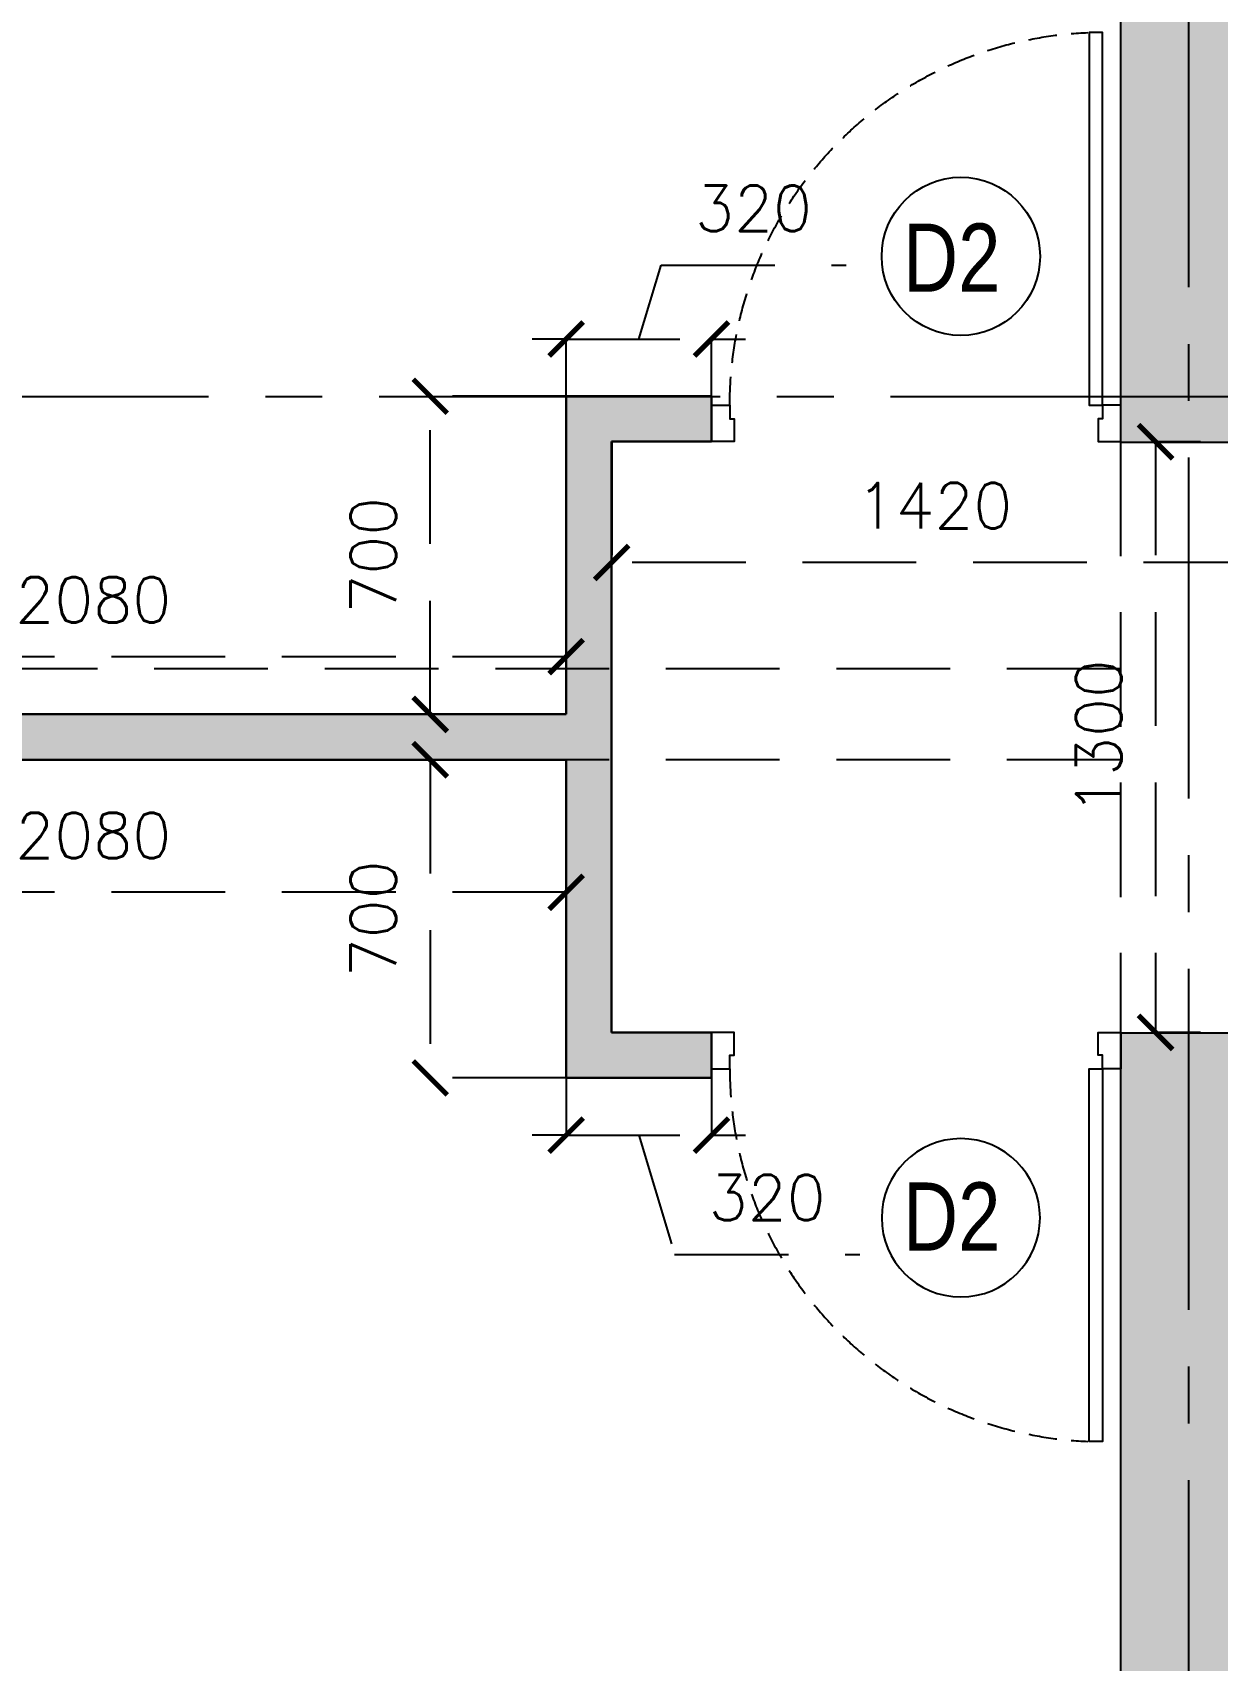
# Model space of a CAD drawing. Header units: millimetres. Extents: x 1167879 to 1231451, y -5731814 to -5645217.
# Drawn here: x 1187539 to 1190145, y -5716830 to -5713248 of the extents above; entities that cross this region are included whole.
import ezdxf
from ezdxf.enums import TextEntityAlignment as Align

# ---------------------------------------------------------------- set-up
doc = ezdxf.new("R2010")
doc.units = ezdxf.units.MM
doc.header["$LTSCALE"] = 1000
doc.header["$MEASUREMENT"] = 0
for name, pattern in [('3BHK-A$0$AUDIT_D_120904163729-0', [0]), ('3BHK-A$0$HIDDEN', [0.375, 0.25, -0.125]), ('AUDIT_D_120904163729-0', [0]), ('T8(T9 IS SIMILAR) - DIMENSION & TEXTING$0$HIDDEN', [0.375, 0.25, -0.125]), ('T8(T9 IS SIMILAR)$0$$0$HIDDEN', [0.375, 0.25, -0.125]), ('T8_REFUGE COLUMNS$0$CENTER2', [1.125, 0.75, -0.125, 0.125, -0.125])]:
    doc.linetypes.add(name, pattern=pattern)
doc.layers.get('0').update_dxf_attribs({"linetype": 'AUDIT_D_120904163729-0'})
for name, color, linetype in [('3BHK-A$0$A-DOOR-FULL', 2, 'Continuous'), ('3BHK-A$0$A-HATCH -160', 251, '3BHK-A$0$AUDIT_D_120904163729-0'), ('T8(T9 IS SIMILAR) - DIMENSION & TEXTING$0$A-DIMENSIONS', 2, 'T8(T9 IS SIMILAR) - DIMENSION & TEXTING$0$HIDDEN'), ('T8(T9 IS SIMILAR) - DIMENSION & TEXTING$0$a-window-no', 125, 'Continuous'), ('T8(T9 IS SIMILAR)$0$$6$a-beam 2', 50, 'Continuous'), ('T8(T9 IS SIMILAR)$0$S-BEAM', 20, 'T8(T9 IS SIMILAR)$0$$0$HIDDEN'), ('T8_REFUGE COLUMNS$0$A-CENTERLINE', 193, 'T8_REFUGE COLUMNS$0$CENTER2'), ('T8_REFUGE COLUMNS$0$A-RCC COLS', 3, 'Continuous'), ('T8_TYPICAL COLUMNS$0$A-RCC COLS', 3, 'Continuous')]:
    doc.layers.add(name, color=color, linetype=linetype)
doc.layers.add('3BHK-A$0$A-WALL- 160', color=6, linetype='Continuous', lineweight=30)
doc.layers.add('T8(T9 IS SIMILAR)$0$D&W', color=8, linetype='Continuous', lineweight=25)
doc.layers.add('T8_REFUGE COLUMNS$0$COL-HATCH', color=7, linetype='Continuous', lineweight=25, true_color=0xa3a3a3)
doc.styles.add('T8(T9 IS SIMILAR) - DIMENSION & TEXTING$0$LODHA STANDERD', font='sanss___.ttf')
doc.styles.add('T8(T9 IS SIMILAR) - DIMENSION & TEXTING$0$Romans 1', font='romans.shx', dxfattribs={"height": 100})
doc.dimstyles.new('T8(T9 IS SIMILAR) - DIMENSION & TEXTING$0$ALPINE S', dxfattribs={"dimscale": 0, "dimtxt": 100, "dimasz": 75, "dimexe": 0, "dimexo": 0, "dimgap": 75, "dimtad": 1, "dimdec": 0, "dimzin": 0, "dimdsep": 46, "dimtxsty": 'T8(T9 IS SIMILAR) - DIMENSION & TEXTING$0$Romans 1', "dimblk": 'T8(T9 IS SIMILAR) - DIMENSION & TEXTING$0$_ArchTick', "dimcen": 0.09, "dimclrd": 256, "dimclre": 256, "dimclrt": 7, "dimadec": 0, "dimazin": 0, "dimtfac": 1, "dimtdec": 0, "dimtofl": 0, "dimtmove": 1, "dimatfit": 0, "dimldrblk": 'T8(T9 IS SIMILAR) - DIMENSION & TEXTING$0$_Open90', "dimfxl": 1, "dimtolj": 1, "dimtzin": 0, "dimarcsym": 0})

# ---------------------------------------------------------------- blocks, each defined once
blk = doc.blocks.new('T8(T9 IS SIMILAR) - DIMENSION & TEXTING$0$WINDOW TAG')
at = {"layer": 'T8(T9 IS SIMILAR) - DIMENSION & TEXTING$0$a-window-no'}
blk.add_circle((0, 0), 174.1, dxfattribs=at)
at = {"layer": 'T8(T9 IS SIMILAR) - DIMENSION & TEXTING$0$a-window-no', "style": 'T8(T9 IS SIMILAR) - DIMENSION & TEXTING$0$LODHA STANDERD'}
blk.add_attdef('WINDOW', text='', height=150, dxfattribs=at).set_placement((11.3, 2.8), align=Align.MIDDLE_CENTER)
blk = doc.blocks.new('T8(T9 IS SIMILAR) - DIMENSION & TEXTING$0$_ArchTick')
at = {"color": 0, "linetype": 'ByBlock', "const_width": 0.15}
blk.add_lwpolyline([(-0.5, -0.5), (0.5, 0.5)], dxfattribs=at)
blk = doc.blocks.new('*D298')
at = {"layer": 'T8(T9 IS SIMILAR) - DIMENSION & TEXTING$0$A-DIMENSIONS', "linetype": 'T8(T9 IS SIMILAR) - DIMENSION & TEXTING$0$HIDDEN', "lineweight": -2, "transparency": 16777216}
for p, q in [((1188712.8, -5714048.7), (1188413.8, -5714048.7)), ((1188712.8, -5714748.7), (1188413.8, -5714748.7))]:
    blk.add_line(p, q, dxfattribs=at)
at = {"layer": 'T8(T9 IS SIMILAR) - DIMENSION & TEXTING$0$A-DIMENSIONS', "lineweight": -2, "transparency": 16777216}
blk.add_line((1188413.8, -5714748.7), (1188413.8, -5714048.7), dxfattribs=at)
at = {"layer": 'T8(T9 IS SIMILAR) - DIMENSION & TEXTING$0$A-DIMENSIONS', "linetype": 'ByBlock', "lineweight": -2, "transparency": 16777216, "xscale": 75, "yscale": 75, "zscale": 75}
for p, rotation in [((1188413.8, -5714048.7), 90), ((1188413.8, -5714748.7), 270)]:
    blk.add_blockref('T8(T9 IS SIMILAR) - DIMENSION & TEXTING$0$_ArchTick', p, dxfattribs=dict(at, rotation=rotation))
at = {"layer": 'T8(T9 IS SIMILAR) - DIMENSION & TEXTING$0$A-DIMENSIONS', "color": 7, "linetype": 'ByBlock', "transparency": 16777216, "insert": (1188288.8, -5714398.7), "char_height": 100, "attachment_point": 5, "rotation": 90, "style": 'T8(T9 IS SIMILAR) - DIMENSION & TEXTING$0$Romans 1'}
blk.add_mtext('\\A1;700', dxfattribs=at)
blk = doc.blocks.new('T8(T9 IS SIMILAR) - DIMENSION & TEXTING$0$_Open90')
at = {"color": 0, "linetype": 'ByBlock', "lineweight": -2}
for p, q in [((-0.5, 0.5), (0, 0)), ((0, 0), (-1, 0)), ((0, 0), (-0.5, -0.5))]:
    blk.add_line(p, q, dxfattribs=at)
blk = doc.blocks.new('*D299')
at = {"layer": 'T8(T9 IS SIMILAR) - DIMENSION & TEXTING$0$A-DIMENSIONS', "lineweight": -2, "transparency": 16777216}
for p, q in [((1188872.6, -5713922.8), (1188921.3, -5713760.3)), ((1188921.3, -5713760.3), (1189328.5, -5713760.3)), ((1188712.8, -5713922.8), (1188637.8, -5713922.8)), ((1188712.8, -5713922.8), (1189032.4, -5713922.8)), ((1189032.4, -5713922.8), (1189107.4, -5713922.8))]:
    blk.add_line(p, q, dxfattribs=at)
at = {"layer": 'T8(T9 IS SIMILAR) - DIMENSION & TEXTING$0$A-DIMENSIONS', "linetype": 'T8(T9 IS SIMILAR) - DIMENSION & TEXTING$0$HIDDEN', "lineweight": -2, "transparency": 16777216}
for p, q in [((1188712.8, -5714048.7), (1188712.8, -5713922.8)), ((1189032.4, -5714048.5), (1189032.4, -5713922.8))]:
    blk.add_line(p, q, dxfattribs=at)
at = {"layer": 'T8(T9 IS SIMILAR) - DIMENSION & TEXTING$0$A-DIMENSIONS', "linetype": 'ByBlock', "lineweight": -2, "transparency": 16777216, "xscale": 75, "yscale": 75, "zscale": 75}
blk.add_blockref('T8(T9 IS SIMILAR) - DIMENSION & TEXTING$0$_ArchTick', (1188712.8, -5713922.8), dxfattribs=at)
at = {"layer": 'T8(T9 IS SIMILAR) - DIMENSION & TEXTING$0$A-DIMENSIONS', "linetype": 'ByBlock', "lineweight": -2, "transparency": 16777216, "xscale": 75, "yscale": 75, "zscale": 75, "rotation": 180}
blk.add_blockref('T8(T9 IS SIMILAR) - DIMENSION & TEXTING$0$_ArchTick', (1189032.4, -5713922.8), dxfattribs=at)
at = {"layer": 'T8(T9 IS SIMILAR) - DIMENSION & TEXTING$0$A-DIMENSIONS', "color": 7, "linetype": 'ByBlock', "transparency": 16777216, "insert": (1189124.9, -5713635.3), "char_height": 100, "attachment_point": 5, "style": 'T8(T9 IS SIMILAR) - DIMENSION & TEXTING$0$Romans 1'}
blk.add_mtext('\\A1;320', dxfattribs=at)
blk = doc.blocks.new('*D300')
at = {"layer": 'T8(T9 IS SIMILAR) - DIMENSION & TEXTING$0$A-DIMENSIONS', "linetype": 'T8(T9 IS SIMILAR) - DIMENSION & TEXTING$0$HIDDEN', "lineweight": -2, "transparency": 16777216}
for p, q in [((1188712.8, -5714398.7), (1188712.8, -5714621.8)), ((1186632.7, -5714448.7), (1186632.7, -5714621.8))]:
    blk.add_line(p, q, dxfattribs=at)
at = {"layer": 'T8(T9 IS SIMILAR) - DIMENSION & TEXTING$0$A-DIMENSIONS', "lineweight": -2, "transparency": 16777216}
blk.add_line((1188712.8, -5714621.8), (1186632.7, -5714621.8), dxfattribs=at)
at = {"layer": 'T8(T9 IS SIMILAR) - DIMENSION & TEXTING$0$A-DIMENSIONS', "linetype": 'ByBlock', "lineweight": -2, "transparency": 16777216, "xscale": 75, "yscale": 75, "zscale": 75, "rotation": 180}
blk.add_blockref('T8(T9 IS SIMILAR) - DIMENSION & TEXTING$0$_ArchTick', (1186632.7, -5714621.8), dxfattribs=at)
at = {"layer": 'T8(T9 IS SIMILAR) - DIMENSION & TEXTING$0$A-DIMENSIONS', "linetype": 'ByBlock', "lineweight": -2, "transparency": 16777216, "xscale": 75, "yscale": 75, "zscale": 75}
blk.add_blockref('T8(T9 IS SIMILAR) - DIMENSION & TEXTING$0$_ArchTick', (1188712.8, -5714621.8), dxfattribs=at)
at = {"layer": 'T8(T9 IS SIMILAR) - DIMENSION & TEXTING$0$A-DIMENSIONS', "color": 7, "linetype": 'ByBlock', "transparency": 16777216, "insert": (1187672.7, -5714496.8), "char_height": 100, "attachment_point": 5, "style": 'T8(T9 IS SIMILAR) - DIMENSION & TEXTING$0$Romans 1'}
blk.add_mtext('\\A1;2080', dxfattribs=at)
blk = doc.blocks.new('*D309')
at = {"layer": 'T8(T9 IS SIMILAR) - DIMENSION & TEXTING$0$A-DIMENSIONS', "linetype": 'T8(T9 IS SIMILAR) - DIMENSION & TEXTING$0$HIDDEN', "lineweight": -2, "transparency": 16777216}
for p, q in [((1188712.8, -5714848.7), (1188413.8, -5714848.7)), ((1188712.8, -5715548.7), (1188413.8, -5715548.7))]:
    blk.add_line(p, q, dxfattribs=at)
at = {"layer": 'T8(T9 IS SIMILAR) - DIMENSION & TEXTING$0$A-DIMENSIONS', "lineweight": -2, "transparency": 16777216}
blk.add_line((1188413.8, -5714848.7), (1188413.8, -5715548.7), dxfattribs=at)
at = {"layer": 'T8(T9 IS SIMILAR) - DIMENSION & TEXTING$0$A-DIMENSIONS', "linetype": 'ByBlock', "lineweight": -2, "transparency": 16777216, "xscale": 75, "yscale": 75, "zscale": 75}
for p, rotation in [((1188413.8, -5714848.7), 90), ((1188413.8, -5715548.7), 270)]:
    blk.add_blockref('T8(T9 IS SIMILAR) - DIMENSION & TEXTING$0$_ArchTick', p, dxfattribs=dict(at, rotation=rotation))
at = {"layer": 'T8(T9 IS SIMILAR) - DIMENSION & TEXTING$0$A-DIMENSIONS', "color": 7, "linetype": 'ByBlock', "transparency": 16777216, "insert": (1188288.8, -5715198.7), "char_height": 100, "attachment_point": 5, "rotation": 90, "style": 'T8(T9 IS SIMILAR) - DIMENSION & TEXTING$0$Romans 1'}
blk.add_mtext('\\A1;700', dxfattribs=at)
blk = doc.blocks.new('*D310')
at = {"layer": 'T8(T9 IS SIMILAR) - DIMENSION & TEXTING$0$A-DIMENSIONS', "linetype": 'T8(T9 IS SIMILAR) - DIMENSION & TEXTING$0$HIDDEN', "lineweight": -2, "transparency": 16777216}
for p, q in [((1188712.8, -5715548.7), (1188712.8, -5715674.5)), ((1189032.4, -5715548.7), (1189032.4, -5715674.5))]:
    blk.add_line(p, q, dxfattribs=at)
at = {"layer": 'T8(T9 IS SIMILAR) - DIMENSION & TEXTING$0$A-DIMENSIONS', "lineweight": -2, "transparency": 16777216}
for p, q in [((1188712.8, -5715674.5), (1188637.8, -5715674.5)), ((1188712.8, -5715674.5), (1189032.4, -5715674.5)), ((1188872.6, -5715674.5), (1188951.3, -5715937)), ((1189032.4, -5715674.5), (1189107.4, -5715674.5)), ((1188951.3, -5715937), (1189358.5, -5715937))]:
    blk.add_line(p, q, dxfattribs=at)
at = {"layer": 'T8(T9 IS SIMILAR) - DIMENSION & TEXTING$0$A-DIMENSIONS', "linetype": 'ByBlock', "lineweight": -2, "transparency": 16777216, "xscale": 75, "yscale": 75, "zscale": 75}
blk.add_blockref('T8(T9 IS SIMILAR) - DIMENSION & TEXTING$0$_ArchTick', (1188712.8, -5715674.5), dxfattribs=at)
at = {"layer": 'T8(T9 IS SIMILAR) - DIMENSION & TEXTING$0$A-DIMENSIONS', "linetype": 'ByBlock', "lineweight": -2, "transparency": 16777216, "xscale": 75, "yscale": 75, "zscale": 75, "rotation": 180}
blk.add_blockref('T8(T9 IS SIMILAR) - DIMENSION & TEXTING$0$_ArchTick', (1189032.4, -5715674.5), dxfattribs=at)
at = {"layer": 'T8(T9 IS SIMILAR) - DIMENSION & TEXTING$0$A-DIMENSIONS', "color": 7, "linetype": 'ByBlock', "transparency": 16777216, "insert": (1189154.9, -5715812), "char_height": 100, "attachment_point": 5, "style": 'T8(T9 IS SIMILAR) - DIMENSION & TEXTING$0$Romans 1'}
blk.add_mtext('\\A1;320', dxfattribs=at)
blk = doc.blocks.new('*D311')
at = {"layer": 'T8(T9 IS SIMILAR) - DIMENSION & TEXTING$0$A-DIMENSIONS', "linetype": 'T8(T9 IS SIMILAR) - DIMENSION & TEXTING$0$HIDDEN', "lineweight": -2, "transparency": 16777216}
for p, q in [((1186632.7, -5715313.4), (1186632.7, -5715140.3)), ((1188712.8, -5715363.4), (1188712.8, -5715140.3))]:
    blk.add_line(p, q, dxfattribs=at)
at = {"layer": 'T8(T9 IS SIMILAR) - DIMENSION & TEXTING$0$A-DIMENSIONS', "lineweight": -2, "transparency": 16777216}
blk.add_line((1188712.8, -5715140.3), (1186632.7, -5715140.3), dxfattribs=at)
at = {"layer": 'T8(T9 IS SIMILAR) - DIMENSION & TEXTING$0$A-DIMENSIONS', "linetype": 'ByBlock', "lineweight": -2, "transparency": 16777216, "xscale": 75, "yscale": 75, "zscale": 75, "rotation": 180}
blk.add_blockref('T8(T9 IS SIMILAR) - DIMENSION & TEXTING$0$_ArchTick', (1186632.7, -5715140.3), dxfattribs=at)
at = {"layer": 'T8(T9 IS SIMILAR) - DIMENSION & TEXTING$0$A-DIMENSIONS', "linetype": 'ByBlock', "lineweight": -2, "transparency": 16777216, "xscale": 75, "yscale": 75, "zscale": 75}
blk.add_blockref('T8(T9 IS SIMILAR) - DIMENSION & TEXTING$0$_ArchTick', (1188712.8, -5715140.3), dxfattribs=at)
at = {"layer": 'T8(T9 IS SIMILAR) - DIMENSION & TEXTING$0$A-DIMENSIONS', "color": 7, "linetype": 'ByBlock', "transparency": 16777216, "insert": (1187672.7, -5715015.3), "char_height": 100, "attachment_point": 5, "style": 'T8(T9 IS SIMILAR) - DIMENSION & TEXTING$0$Romans 1'}
blk.add_mtext('\\A1;2080', dxfattribs=at)
blk = doc.blocks.new('*D323')
at = {"layer": 'T8(T9 IS SIMILAR) - DIMENSION & TEXTING$0$A-DIMENSIONS', "linetype": 'T8(T9 IS SIMILAR) - DIMENSION & TEXTING$0$HIDDEN', "lineweight": -2, "transparency": 16777216}
for p, q in [((1188812.8, -5714148.7), (1188812.8, -5714414.5)), ((1190232.7, -5714148.7), (1190232.7, -5714414.5))]:
    blk.add_line(p, q, dxfattribs=at)
at = {"layer": 'T8(T9 IS SIMILAR) - DIMENSION & TEXTING$0$A-DIMENSIONS', "lineweight": -2, "transparency": 16777216}
blk.add_line((1190232.7, -5714414.5), (1188812.8, -5714414.5), dxfattribs=at)
at = {"layer": 'T8(T9 IS SIMILAR) - DIMENSION & TEXTING$0$A-DIMENSIONS', "linetype": 'ByBlock', "lineweight": -2, "transparency": 16777216, "xscale": 75, "yscale": 75, "zscale": 75, "rotation": 180}
blk.add_blockref('T8(T9 IS SIMILAR) - DIMENSION & TEXTING$0$_ArchTick', (1188812.8, -5714414.5), dxfattribs=at)
at = {"layer": 'T8(T9 IS SIMILAR) - DIMENSION & TEXTING$0$A-DIMENSIONS', "linetype": 'ByBlock', "lineweight": -2, "transparency": 16777216, "xscale": 75, "yscale": 75, "zscale": 75}
blk.add_blockref('T8(T9 IS SIMILAR) - DIMENSION & TEXTING$0$_ArchTick', (1190232.7, -5714414.5), dxfattribs=at)
at = {"layer": 'T8(T9 IS SIMILAR) - DIMENSION & TEXTING$0$A-DIMENSIONS', "color": 7, "linetype": 'ByBlock', "transparency": 16777216, "insert": (1189522.7, -5714289.5), "char_height": 100, "attachment_point": 5, "style": 'T8(T9 IS SIMILAR) - DIMENSION & TEXTING$0$Romans 1'}
blk.add_mtext('\\A1;1420', dxfattribs=at)
blk = doc.blocks.new('*D327')
at = {"layer": 'T8(T9 IS SIMILAR) - DIMENSION & TEXTING$0$A-DIMENSIONS', "linetype": 'T8(T9 IS SIMILAR) - DIMENSION & TEXTING$0$HIDDEN', "lineweight": -2, "transparency": 16777216}
for p, q in [((1190107.7, -5714148.7), (1190008.9, -5714148.7)), ((1190107.7, -5715448.7), (1190008.9, -5715448.7))]:
    blk.add_line(p, q, dxfattribs=at)
at = {"layer": 'T8(T9 IS SIMILAR) - DIMENSION & TEXTING$0$A-DIMENSIONS', "lineweight": -2, "transparency": 16777216}
blk.add_line((1190008.9, -5714148.7), (1190008.9, -5715448.7), dxfattribs=at)
at = {"layer": 'T8(T9 IS SIMILAR) - DIMENSION & TEXTING$0$A-DIMENSIONS', "linetype": 'ByBlock', "lineweight": -2, "transparency": 16777216, "xscale": 75, "yscale": 75, "zscale": 75}
for p, rotation in [((1190008.9, -5714148.7), 90), ((1190008.9, -5715448.7), 270)]:
    blk.add_blockref('T8(T9 IS SIMILAR) - DIMENSION & TEXTING$0$_ArchTick', p, dxfattribs=dict(at, rotation=rotation))
at = {"layer": 'T8(T9 IS SIMILAR) - DIMENSION & TEXTING$0$A-DIMENSIONS', "color": 7, "linetype": 'ByBlock', "transparency": 16777216, "insert": (1189883.9, -5714798.7), "char_height": 100, "attachment_point": 5, "rotation": 90, "style": 'T8(T9 IS SIMILAR) - DIMENSION & TEXTING$0$Romans 1'}
blk.add_mtext('\\A1;1300', dxfattribs=at)
blk = doc.blocks.new('T8_REFUGE COLUMNS')
at = {"layer": 'T8_REFUGE COLUMNS$0$COL-HATCH', "linetype": 'ByBlock'}
h = blk.add_hatch(color=256, dxfattribs=at)
h.dxf.hatch_style = 1
h.paths.add_polyline_path([(1189932.1, -5714149.9), (1190232.1, -5714149.9), (1190232.1, -5709914.9), (1189932.1, -5709914.9)])
h = blk.add_hatch(color=256, dxfattribs=at)
h.dxf.hatch_style = 1
h.paths.add_polyline_path([(1189932.1, -5719684.9), (1190232.1, -5719684.9), (1190232.1, -5715449.9), (1189932.1, -5715449.9)])
at = {"layer": 'T8_REFUGE COLUMNS$0$A-CENTERLINE'}
for p, q in [((1190082.1, -5720558.8), (1190082.1, -5698299.6)), ((1229551.2, -5714049.9), (1182156.9, -5714049.9))]:
    blk.add_line(p, q, dxfattribs=at)
at = {"layer": 'T8_REFUGE COLUMNS$0$A-RCC COLS', "linetype": 'ByBlock'}
for points in [[(1189932.1, -5714149.9), (1190232.1, -5714149.9), (1190232.1, -5709914.9), (1189932.1, -5709914.9)], [(1189932.1, -5719684.9), (1190232.1, -5719684.9), (1190232.1, -5715449.9), (1189932.1, -5715449.9)]]:
    blk.add_lwpolyline(points, close=True, dxfattribs=at)
blk = doc.blocks.new('T8_TYPICAL COLUMNS')
at = {"layer": 'T8_TYPICAL COLUMNS$0$A-RCC COLS', "linetype": 'ByBlock'}
blk.add_blockref('T8_REFUGE COLUMNS', (0, 0), dxfattribs=at)
blk = doc.blocks.new('*U611')
for points in [[(0, 0), (0, 820), (30, 820), (30, 0)], [(-40, 0), (0, 0), (0, -30), (10, -30), (10, -80), (-40, -80)], [(860, 0), (820, 0), (820, -30), (810, -30), (810, -80), (860, -80)]]:
    blk.add_lwpolyline(points, close=True)
at = {"color": 0, "linetype": 'ByBlock', "ltscale": 0.25}
blk.add_arc((-1.2, -0.5), 821.2, 0.0347, 87.627, dxfattribs=at)
blk = doc.blocks.new('3BHK-A')
at = {"layer": '3BHK-A$0$A-HATCH -160', "linetype": 'ByBlock'}
h = blk.add_hatch(dxfattribs=at)
h.set_pattern_fill('ZIGZAG', color=256, scale=250)
h.set_pattern_definition([(9e-15, (1e-08, 0), (31.25, 31.25), [31.25, -31.25]), (90, (31.25, 0), (-31.25, 31.25), [31.25, -31.25])])
h.paths.add_polyline_path([(1185182.8, -5714749.5), (1186532.7, -5714749.5), (1186532.7, -5714149.5), (1186632.7, -5714149.5), (1186632.7, -5714749.5), (1188712.7, -5714749.5), (1188712.7, -5714049.5), (1189032.5, -5714049.5), (1189032.5, -5714149.5), (1188812.7, -5714149.5), (1188812.7, -5715449.5), (1189032.5, -5715449.5), (1189032.5, -5715549.5), (1188712.7, -5715549.5), (1188712.7, -5714849.5), (1186632.7, -5714849.5), (1186632.7, -5715664.5), (1186532.7, -5715664.5), (1186532.7, -5714849.5), (1185182.8, -5714849.5)])
h.paths.add_polyline_path([(1185182.8, -5713249.5), (1185782.7, -5713249.5), (1185782.7, -5713149.5), (1185182.8, -5713149.5)])
h.paths.add_polyline_path([(1186532.7, -5710699.5), (1186632.7, -5710699.5), (1186632.7, -5713249.5), (1186532.7, -5713249.5)])
h.paths.add_polyline_path([(1186532.7, -5717399.5), (1186632.7, -5717399.5), (1186632.7, -5716414.5), (1186532.7, -5716414.5)])
h.paths.add_polyline_path([(1194902.2, -5715375), (1194082.3, -5715375), (1194082.3, -5715475), (1194902.2, -5715475)])
h.paths.add_polyline_path([(1195782.2, -5715375), (1196682.2, -5715375), (1196682.2, -5715475), (1195782.2, -5715475)])
h.paths.add_polyline_path([(1194132.5, -5714149.9), (1196532.4, -5714149.9), (1196532.4, -5714049.9), (1194132.5, -5714049.9)])
h.paths.add_polyline_path([(1197432.4, -5711800.2), (1197532.4, -5711800.2), (1197532.4, -5714149.9), (1197432.4, -5714149.9)])
h.paths.add_polyline_path([(1198282.4, -5714149.9), (1198958.7, -5714149.9), (1198958.7, -5714049.9), (1198282.4, -5714049.9)])
h.paths.add_polyline_path([(1196871.9, -5720208.6), (1196082.2, -5720209.7), (1196082.3, -5720109.7), (1196082.2, -5720109.7), (1196182.2, -5720109.7), (1196871.9, -5720108.6)])
h.paths.add_polyline_path([(1193397.2, -5709939.9), (1193882.3, -5709939.6), (1193882.3, -5710040.1), (1193397.3, -5710040.1)])
h.paths.add_polyline_path([(1186632.7, -5708554.7), (1187192.3, -5708554.8), (1187192.3, -5708654.7), (1186632.7, -5708654.7)])
h.paths.add_polyline_path([(1194182.3, -5715724), (1194082.3, -5715724), (1194082.3, -5715474), (1194182.3, -5715474)])
at = {"layer": '3BHK-A$0$A-WALL- 160', "linetype": 'ByBlock'}
for p, q in [((1188712.7, -5714748.5, 0), (1188712.7, -5714048.5, 0)), ((1188712.7, -5714048.5, 0), (1189032.5, -5714048.5, 0)), ((1189032.5, -5714148.5, 0), (1189032.5, -5714048.5, 0)), ((1188812.7, -5715448.5, 0), (1188812.7, -5714148.5, 0)), ((1188812.7, -5714148.5, 0), (1189032.5, -5714148.5, 0)), ((1188712.7, -5714748.5, 0), (1186632.7, -5714748.5, 0)), ((1188712.7, -5714848.5, 0), (1186632.7, -5714848.5, 0)), ((1188712.7, -5715548.5, 0), (1188712.7, -5714848.5, 0)), ((1188812.7, -5715448.5, 0), (1189032.5, -5715448.5, 0)), ((1189032.5, -5715448.5, 0), (1189032.5, -5715548.5, 0)), ((1189932.4, -5715448.5, 0), (1189932.5, -5715448.5, 0)), ((1188712.7, -5715548.5, 0), (1189032.5, -5715548.5, 0)), ((1189932.4, -5715548.5, 0), (1189932.5, -5715548.5, 0))]:
    blk.add_line(p, q, dxfattribs=at)
at = {"layer": '3BHK-A$0$A-DOOR-FULL', "linetype": '3BHK-A$0$HIDDEN', "xscale": -1}
blk.add_blockref('*U611', (1189892.5, -5714068.5, 0), dxfattribs=at)
at = {"layer": '3BHK-A$0$A-DOOR-FULL', "linetype": '3BHK-A$0$HIDDEN', "rotation": 180}
blk.add_blockref('*U611', (1189892.5, -5715528.5, 0), dxfattribs=at)
blk = doc.blocks.new('T8(T9 IS SIMILAR) - DIMENSION & TEXTING')
at = {"layer": 'T8(T9 IS SIMILAR) - DIMENSION & TEXTING$0$a-window-no'}
ref = blk.add_blockref('T8(T9 IS SIMILAR) - DIMENSION & TEXTING$0$WINDOW TAG', (1189580.7, -5713740.9, 0.5), dxfattribs=dict(at, rotation=180))
ref.add_attrib('WINDOW', 'D2', dxfattribs={"height": 150, "style": 'T8(T9 IS SIMILAR) - DIMENSION & TEXTING$0$LODHA STANDERD', "width": 0.8}).set_placement((1189560.8, -5713743.7, 0.5), align=Align.MIDDLE_CENTER)
ref = blk.add_blockref('T8(T9 IS SIMILAR) - DIMENSION & TEXTING$0$WINDOW TAG', (1189580.7, -5715856.4, 0.5), dxfattribs=dict(at, xscale=-1))
ref.add_attrib('WINDOW', 'D2', dxfattribs={"height": 150, "style": 'T8(T9 IS SIMILAR) - DIMENSION & TEXTING$0$LODHA STANDERD', "width": 0.8}).set_placement((1189560.8, -5715853.7, 0.5), align=Align.MIDDLE_CENTER)
at = {"layer": 'T8(T9 IS SIMILAR) - DIMENSION & TEXTING$0$A-DIMENSIONS', "linetype": 'ByBlock'}
for base, p1, p2, angle, picture, middle in [((1189032.4, -5713922.8, 0.5), (1188712.8, -5714048.7, 0.5), (1189032.4, -5714048.5, 0.5), 180, '*D299', (1188996.3, -5713635.3, 0.5)), ((1188413.8, -5714048.7, 0.5), (1188712.8, -5714748.7, 0.5), (1188712.8, -5714048.7, 0.5), 90, '*D298', (1188288.8, -5714398.7, 0.5)), ((1190008.9, -5715448.7, 0.5), (1190107.7, -5714148.7, 0.9), (1190107.7, -5715448.7, 0.5), 90, '*D327', (1189883.9, -5714798.7, 0.5)), ((1188812.8, -5714414.5, 0.5), (1190232.7, -5714148.7, 0.9), (1188812.8, -5714148.7, 0.5), 180, '*D323', (1189522.7, -5714289.5, 0.5)), ((1186632.7, -5714621.8, 0.5), (1188712.8, -5714398.7, 0.5), (1186632.7, -5714448.7, 0.5), 180, '*D300', (1187672.7, -5714496.8, 0.5)), ((1188413.8, -5715548.7, 0.5), (1188712.8, -5714848.7, 0.5), (1188712.8, -5715548.7, 0.5), 270, '*D309', (1188288.8, -5715198.7, 0.5)), ((1186632.7, -5715140.3, 0.5), (1188712.8, -5715363.4, 0.5), (1186632.7, -5715313.4, 0.5), 180, '*D311', (1187672.7, -5715015.3, 0.5)), ((1189032.4, -5715674.5, 0.5), (1188712.8, -5715548.7, 0.5), (1189032.4, -5715548.7, 0.5), 180, '*D310', (1189026.3, -5715812, 0.5))]:
    dim = blk.add_linear_dim(base=base, p1=p1, p2=p2, angle=angle, dimstyle='T8(T9 IS SIMILAR) - DIMENSION & TEXTING$0$ALPINE S', override={"dimscale": 1, "dimfxl": 5, "dimarcsym": 1}, dxfattribs=at)
    dim.commit()
    dim.dimension.update_dxf_attribs({"geometry": picture, "text_midpoint": middle})
blk = doc.blocks.new('T8(T9 IS SIMILAR)')
at = {"layer": 'T8(T9 IS SIMILAR)$0$D&W', "linetype": 'ByBlock'}
for name in ['T8_TYPICAL COLUMNS', '3BHK-A']:
    blk.add_blockref(name, (0, 0), dxfattribs=at)
at = {"layer": 'T8(T9 IS SIMILAR)$0$$6$a-beam 2', "linetype": 'ByBlock'}
blk.add_blockref('T8(T9 IS SIMILAR) - DIMENSION & TEXTING', (0, 0), dxfattribs=at)
at = {"layer": 'T8(T9 IS SIMILAR)$0$S-BEAM'}
for p, q in [((1189932, -5714148.5, -0.2), (1189932.1, -5715448.4, -0.2)), ((1189932, -5714150.8, -0.2), (1189932, -5715450.8, -0.2)), ((1189932, -5714648.8, -0.2), (1185182.1, -5714648.8, -0.2)), ((1189932, -5714848.8, -0.2), (1185182.1, -5714848.8, -0.2))]:
    blk.add_line(p, q, dxfattribs=at)

msp = doc.modelspace()

# ---------------------------------------------------------------- block references
at = {"linetype": 'ByBlock'}
msp.add_blockref('T8(T9 IS SIMILAR) - DIMENSION & TEXTING', (0, 0), dxfattribs=at)

# ---------------------------------------------------------------- next in the draw order: block references
msp.add_blockref('T8(T9 IS SIMILAR)', (0, 0), dxfattribs=at)

doc.saveas('drawing.dxf')
